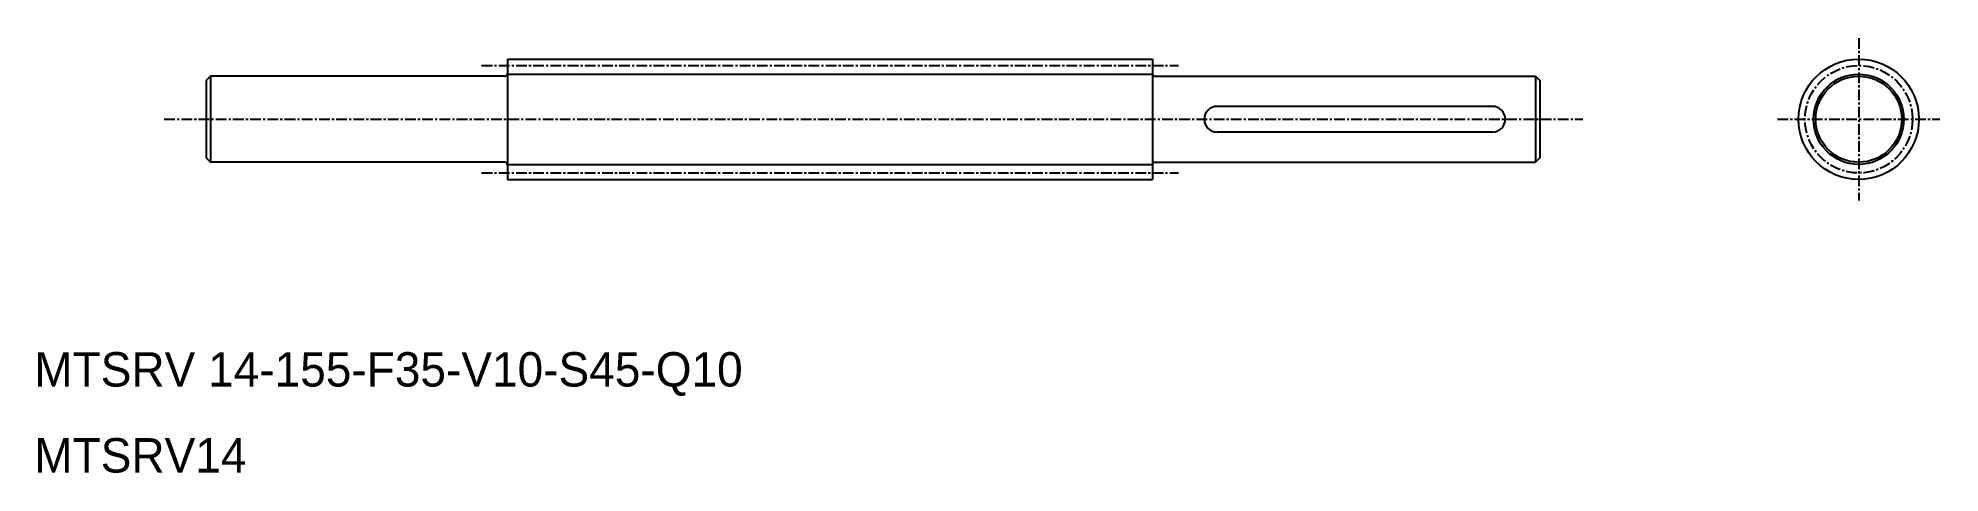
# Model space of a CAD drawing. Extents: x 10 to 232, y 10 to 61.
import ezdxf

# ---------------------------------------------------------------- set-up
doc = ezdxf.new("R2010")
doc.units = 0
doc.linetypes.add('CENTER', pattern=[2, 1.25, -0.25, 0.25, -0.25])
doc.layers.get('0').update_dxf_attribs({"linetype": 'CONTINUOUS'})
doc.layers.add('CENTER', color=1, linetype='CENTER')

msp = doc.modelspace()

# ---------------------------------------------------------------- linework, layer by layer
at = {"color": 7, "linetype": 'CONTINUOUS'}
for p, q in [((65, 58.1), (65, 44.1)), ((65, 58.1), (140, 58.1)), ((140, 58.1), (140, 44.1)), ((30.5, 56.1), (30, 55.6)), ((30, 55.6), (30, 46.6)), ((64.7, 56.1), (30.5, 56.1)), ((30.5, 56.1), (30.5, 46.1)), ((140.3, 56.1), (184.5, 56.1)), ((184.5, 56.1), (184.5, 46.1)), ((184.5, 56.1), (185, 55.6)), ((185, 55.6), (185, 46.6)), ((179.5, 52.6), (147.5, 52.6)), ((179.5, 49.6), (147.5, 49.6)), ((30, 46.6), (30.5, 46.1)), ((185, 46.6), (184.5, 46.1)), ((64.7, 46.1), (30.5, 46.1)), ((140.3, 46.1), (184.5, 46.1)), ((65, 44.1), (140, 44.1)), ((75.43, 44.1), (75.43, 44.1)), ((85.86, 44.1), (85.86, 44.1))]:
    msp.add_line(p, q, dxfattribs=at)
at = {"color": 3, "linetype": 'CONTINUOUS'}
for p, q in [((65, 56.35), (140, 56.35)), ((65, 45.85), (140, 45.85))]:
    msp.add_line(p, q, dxfattribs=at)
at = {"color": 7, "linetype": 'CONTINUOUS'}
for radius in [7, 5]:
    msp.add_circle((222.08, 51.1), radius, dxfattribs=at)
at = {"color": 3, "linetype": 'CONTINUOUS'}
msp.add_circle((222.08, 51.1), 5.25, dxfattribs=at)
at = {"color": 7, "linetype": 'CONTINUOUS'}
for centre, radius, start, end in [((64.7, 56.4), 0.3, 270, 360), ((140.3, 56.4), 0.3, 180, 270), ((147.5, 51.1), 1.5, 90, 270), ((179.5, 51.1), 1.5, 270, 90), ((64.7, 45.8), 0.3, 0, 90), ((140.3, 45.8), 0.3, 90, 180)]:
    msp.add_arc(centre, radius, start, end, dxfattribs=at)
at = {"layer": 'CENTER', "color": 1, "linetype": 'CENTER'}
for p, q in [((222.08, 60.55), (222.08, 41.66)), ((62, 57.35), (143, 57.35)), ((25.1, 51.1), (190, 51.1)), ((212.63, 51.1), (231.52, 51.1)), ((62, 44.85), (143, 44.85))]:
    msp.add_line(p, q, dxfattribs=at)
msp.add_circle((222.08, 51.1), 6.25, dxfattribs=at)

# ---------------------------------------------------------------- texts
at = {"color": 7, "linetype": 'CONTINUOUS'}
for s, p in [('MTSRV 14-155-F35-V10-S45-Q10', (10, 20)), ('MTSRV14', (10, 10))]:
    msp.add_text(s, height=4, dxfattribs=at).set_placement(p)

doc.saveas('drawing.dxf')
